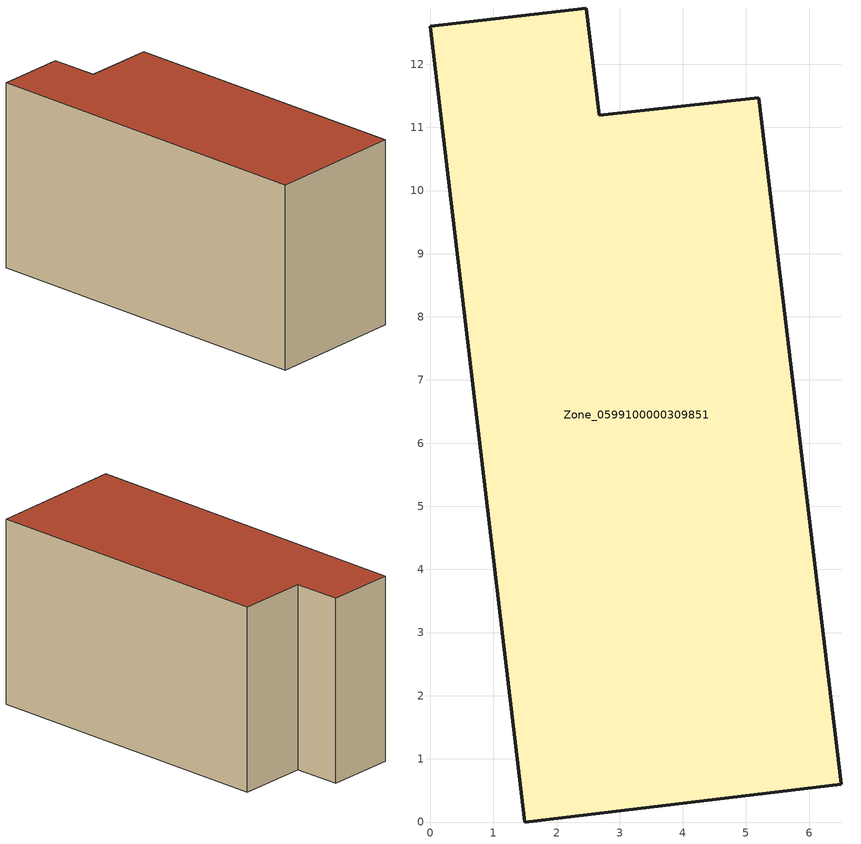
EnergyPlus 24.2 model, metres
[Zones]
Zone_0599100000309851
 floor ground (C_G): 1.5,0 0,12.6 2.47,12.89 2.68,11.19 5.2,11.47 6.51,0.6 z0
 wall outside (C_F): 0,12.6 1.5,0 6.51,0.6 5.2,11.47 2.68,11.19 2.47,12.89 0,12.6 z0:6.85
 roof outside (C_R): 5.2,11.47 2.68,11.19 2.47,12.89 0,12.6 1.5,0 6.51,0.6 z6.85
[BUILDING]
Pand.0599100000309851: North Axis=0; Terrain=City; Loads Convergence Tolerance Value=0.04; Temperature Convergence Tolerance Value=0.4; Solar Distribution=FullExterior; Maximum Number of Warmup Days=25; Minimum Number of Warmup Days=1
[Site:Location]
Rotterdam.The.Hague.AP_ZH_NLD Design_Conditions: Latitude=51.96; Longitude=4.45; Time Zone=1; Elevation=-4.5
[SITE:GROUNDTEMPERATURE:BUILDINGSURFACE]
18, 18, 18, 18, 18, 18, 18, 18, 18, 18, 18, 18
[MATERIAL] Thermal Absorptance=0.9; Solar Absorptance=0.7; Visible Absorptance=0.7
Name | Roughness | Thickness | Conductivity | Density | Specific Heat
G.TI.1992-2005 | MediumSmooth | 0.15 | 0.06 | 540 | 1210
F.TI.1992-2005 | Rough | 0.3 | 0.12 | 1920 | 840
R.TI.1992-2005 | MediumRough | 0.2 | 0.08 | 1500 | 1000
[CONSTRUCTION]
C_G: G.TI.1992-2005
C_F: F.TI.1992-2005
C_R: R.TI.1992-2005
[ZONE]
Zone_0599100000309851: Type=1; Multiplier=1; Ceiling Height=Autocalculate; Volume=Autocalculate; Floor Area=autocalculate; Part of Total Floor Area=Yes
[ZONEINFILTRATION:DESIGNFLOWRATE]
Infil_Zone_0599100000309851: Zone or ZoneList or Space or SpaceList=Zone_0599100000309851; Schedule=AlwaysOn; Design Flow Rate Calculation Method=Flow/Area; Flow Rate per Floor Area=0.0015; Constant Term Coefficient=1; Temperature Term Coefficient=0; Velocity Term Coefficient=0; Velocity Squared Term Coefficient=0
[HVACTEMPLATE:ZONE:IDEALLOADSAIRSYSTEM]
Zone_0599100000309851: Maximum Heating Supply Air Temperature=50; Minimum Cooling Supply Air Temperature=13; Maximum Heating Supply Air Humidity Ratio=0.0156; Minimum Cooling Supply Air Humidity Ratio=0.0077; Heating Limit=NoLimit; Cooling Limit=NoLimit; Dehumidification Control Type=ConstantSensibleHeatRatio; Cooling Sensible Heat Ratio=0.7; Dehumidification Setpoint=60; Humidification Control Type=None; Humidification Setpoint=30; Outdoor Air Method=None; Outdoor Air Flow Rate per Person=0.00944; Outdoor Air Flow Rate per Zone Floor Area=0; Outdoor Air Flow Rate per Zone=0; Demand Controlled Ventilation Type=None; Outdoor Air Economizer Type=NoEconomizer; Heat Recovery Type=None; Sensible Heat Recovery Effectiveness=0.7; Latent Heat Recovery Effectiveness=0.65
[ZONECONTROL:THERMOSTAT]
ThermostatControl_Zone_0599100000309851: Zone or ZoneList=Zone_0599100000309851; Control Type Schedule=DualSetpointControlType; Control 1=Thermostat_Zone_0599100000309851; Temperature Difference Between Cutout And Setpoint=0
[THERMOSTATSETPOINT:DUALSETPOINT]
Thermostat_Zone_0599100000309851: Heating Setpoint Temperature Schedule=HeatingSetpoint_Zone_0599100000309851; Cooling Setpoint Temperature Schedule=CoolingSetpoint_Zone_0599100000309851
[SCHEDULE:COMPACT]
HeatingSetpoint_Zone_0599100000309851: Through: 12/31, For: AllDays, Until: 24:00, 21
CoolingSetpoint_Zone_0599100000309851: Through: 12/31, For: AllDays, Until: 24:00, 24
DualSetpointControlType: Through: 12/31, For: AllDays, Until: 24:00, 4
AlwaysOn: Through: 12/31, For: AllDays, Until: 24:00, 1
